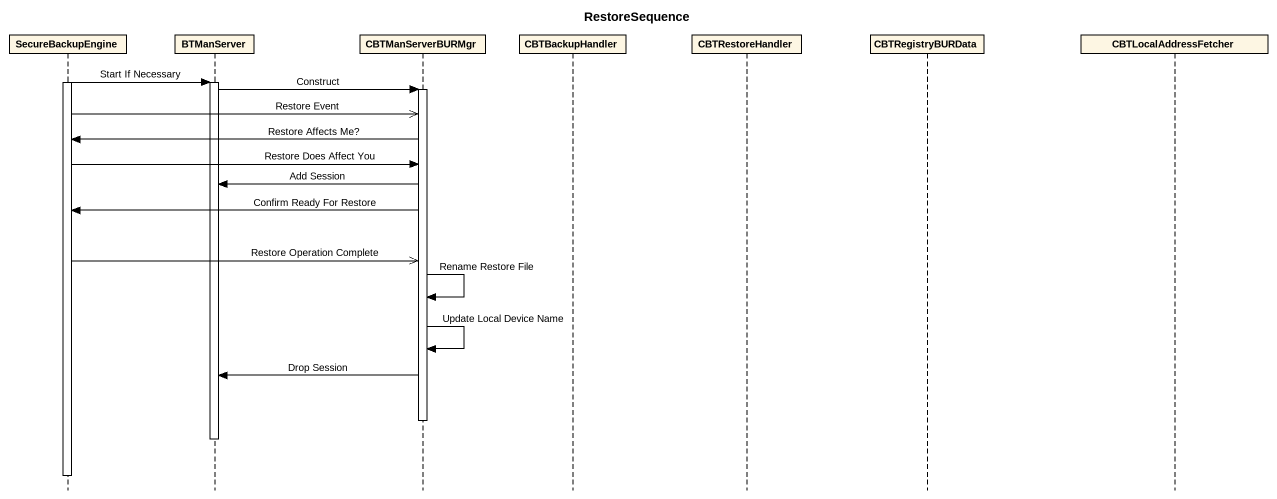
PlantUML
@startuml
title RestoreSequence
hide footbox
participant SecureBackupEngine
participant BTManServer
participant CBTManServerBURMgr
participant CBTBackupHandler
participant CBTRestoreHandler
participant CBTRegistryBURData
participant CBTLocalAddressFetcher

activate SecureBackupEngine
SecureBackupEngine -> BTManServer : Start If Necessary
activate BTManServer
BTManServer -> CBTManServerBURMgr : Construct
activate CBTManServerBURMgr
SecureBackupEngine ->> CBTManServerBURMgr : Restore Event
CBTManServerBURMgr -> SecureBackupEngine : Restore Affects Me?
SecureBackupEngine -> CBTManServerBURMgr : Restore Does Affect You
CBTManServerBURMgr -> BTManServer : Add Session
CBTManServerBURMgr -> SecureBackupEngine : Confirm Ready For Restore
SecureBackupEngine ->> CBTManServerBURMgr : Restore Operation Complete
CBTManServerBURMgr -> CBTManServerBURMgr : Rename Restore File
CBTManServerBURMgr -> CBTManServerBURMgr : Update Local Device Name
CBTManServerBURMgr -> BTManServer : Drop Session
deactivate CBTManServerBURMgr
deactivate BTManServer
deactivate SecureBackupEngine
@enduml
